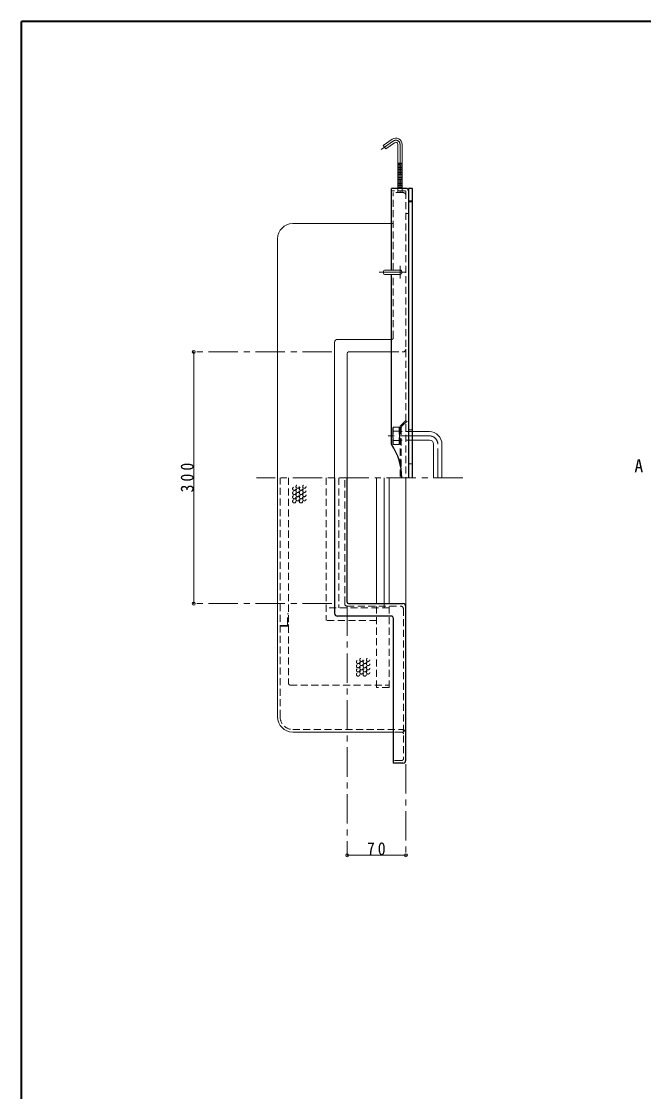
# Model space of a CAD drawing. Units: millimetres at full size, sheet at 1:7. Extents: x -1486 to 1349, y -951 to 1016.
# Drawn here: x -1486 to -744, y -259 to 1016 of the extents above; entities that cross this region are included whole.
import ezdxf
from ezdxf.enums import TextEntityAlignment as Align

# ---------------------------------------------------------------- set-up
doc = ezdxf.new("R2010")
doc.units = ezdxf.units.MM
doc.header["$LTSCALE"] = 7
doc.header["$PDMODE"] = 32
doc.header["$PDSIZE"] = 3.5
doc.linetypes.add('CHAIN1', pattern=[8, 5, -1, 1, -1])
doc.linetypes.add('DASHED1', pattern=[1.8, 1.2, -0.6])
doc.layers.add('0-0', color=4, linetype='Continuous', lineweight=9)
doc.styles.add('ＭＳ ゴシック', font='')
doc.styles.get('ＭＳ ゴシック').set_extended_font_data('MS Gothic')

msp = doc.modelspace()

# ---------------------------------------------------------------- linework, layer by layer
at = {"layer": '0-0', "color": 1, "lineweight": 40}
for p in [(-1485.961, -950.661), (1349.039, 1016.339)]:
    msp.add_line(p, (-1485.961, 1016.339), dxfattribs=at)
at = {"layer": '0-0', "linetype": 'CHAIN1'}
for p, q in [((-1042.329, 873.83), (-1057.054, 863.519)), ((-1034.461, 869.734), (-1034.461, 812.339)), ((-1026.961, 717.339), (-1059.392, 717.339)), ((-1034.461, 709.839), (-1034.461, 724.839)), ((-1115.711, 622.339), (-1280.461, 622.339)), ((-999.461, 522.339), (-1052.961, 522.339)), ((-989.461, 472.339), (-989.461, 512.339)), ((-959.461, 472.339), (-1205.461, 472.339)), ((-1115.711, 322.339), (-1280.461, 322.339)), ((-1097.461, 319.089), (-1097.461, 22.339)), ((-1027.461, 130.839), (-1027.461, 22.339))]:
    msp.add_line(p, q, dxfattribs=at)
at = {"layer": '0-0'}
for p, q in [((-1043.763, 875.878), (-1054.392, 868.435)), ((-1051.524, 864.339), (-1054.392, 868.435)), ((-1040.895, 871.782), (-1051.524, 864.339)), ((-1036.961, 869.734), (-1036.961, 817.339)), ((-1031.961, 869.734), (-1031.961, 817.339)), ((-1031.961, 847.238), (-1036.961, 847.238)), ((-1036.961, 846.368), (-1031.961, 846.776)), ((-1036.961, 845.365), (-1031.961, 845.773)), ((-1036.961, 844.361), (-1031.961, 844.77)), ((-1036.961, 843.358), (-1031.961, 843.766)), ((-1036.961, 842.355), (-1031.961, 842.763)), ((-1036.961, 841.351), (-1031.961, 841.76)), ((-1036.961, 840.348), (-1031.961, 840.756)), ((-1036.961, 839.345), (-1031.961, 839.753)), ((-1036.961, 838.341), (-1031.961, 838.75)), ((-1036.961, 837.338), (-1031.961, 837.746)), ((-1036.961, 836.335), (-1031.961, 836.743)), ((-1036.961, 835.331), (-1031.961, 835.74)), ((-1036.961, 834.328), (-1031.961, 834.736)), ((-1036.961, 833.325), (-1031.961, 833.733)), ((-1036.961, 832.321), (-1031.961, 832.73)), ((-1036.961, 831.318), (-1031.961, 831.726)), ((-1036.961, 830.315), (-1031.961, 830.723)), ((-1036.961, 829.311), (-1031.961, 829.72)), ((-1036.961, 828.308), (-1031.961, 828.716)), ((-1036.961, 827.305), (-1031.961, 827.713)), ((-1036.961, 826.301), (-1031.961, 826.71)), ((-1036.961, 825.298), (-1031.961, 825.706)), ((-1036.961, 824.295), (-1031.961, 824.703)), ((-1036.961, 823.291), (-1031.961, 823.7)), ((-1036.961, 822.288), (-1031.961, 822.696)), ((-1036.961, 821.285), (-1031.961, 821.693)), ((-1036.961, 820.281), (-1031.961, 820.69)), ((-1036.961, 819.278), (-1031.961, 819.686)), ((-1036.961, 818.275), (-1031.961, 818.683)), ((-1036.128, 817.339), (-1031.961, 817.68)), ((-1044.461, 775.339), (-1162.461, 775.339)), ((-1180.461, 472.339), (-1180.461, 757.339)), ((-1280.461, 622.339), (-1280.461, 322.339)), ((-1062.461, 472.339), (-1062.461, 322.339)), ((-1027.461, 472.339), (-1027.461, 318.839)), ((-1097.461, 22.339), (-1027.461, 22.339))]:
    msp.add_line(p, q, dxfattribs=at)
at = {"layer": '0-0', "color": 5, "lineweight": 25}
for p, q in [((-1027.461, 817.339), (-1044.461, 817.339)), ((-1044.461, 719.839), (-1044.461, 817.339)), ((-1019.461, 817.339), (-1024.461, 817.339)), ((-1024.461, 817.339), (-1024.461, 472.339)), ((-1019.461, 472.339), (-1019.461, 817.339)), ((-1044.461, 512.339), (-1044.461, 714.839)), ((-1112.461, 472.339), (-1112.461, 310.839)), ((-1097.461, 324.089), (-1097.461, 472.339)), ((-1095.711, 322.339), (-1030.961, 322.339)), ((-1044.211, 307.339), (-1108.961, 307.339)), ((-1027.461, 135.839), (-1027.461, 318.839)), ((-1042.461, 305.589), (-1042.461, 132.339)), ((-1030.961, 132.339), (-1042.461, 132.339))]:
    msp.add_line(p, q, dxfattribs=at)
at = {"layer": '0-0', "linetype": 'DASHED1'}
for p, q in [((-1036.961, 817.339), (-1036.961, 812.339)), ((-1031.961, 817.339), (-1031.961, 812.339)), ((-1030.961, 812.339), (-1042.461, 812.339)), ((-1042.461, 719.839), (-1042.461, 812.339)), ((-1019.961, 801.339), (-1024.461, 801.339)), ((-1019.961, 801.339), (-1019.961, 472.339)), ((-1044.461, 775.339), (-1042.461, 775.339)), ((-1042.461, 639.089), (-1042.461, 714.839)), ((-1044.211, 637.339), (-1044.461, 637.339)), ((-1044.461, 622.339), (-1030.961, 622.339)), ((-1033.582, 534.718), (-1024.461, 543.839)), ((-1032.082, 534.097), (-1024.461, 541.718)), ((-1042.461, 532.839), (-1042.961, 531.339)), ((-1042.961, 531.339), (-1042.961, 513.339)), ((-1042.961, 531.339), (-1042.461, 527.839)), ((-1035.461, 532.839), (-1042.461, 532.839)), ((-1042.461, 532.839), (-1042.461, 511.839)), ((-1035.461, 527.839), (-1042.461, 527.839)), ((-1035.461, 532.839), (-1035.461, 511.839)), ((-1034.961, 531.339), (-1034.961, 513.339)), ((-1019.461, 527.339), (-1034.961, 527.339)), ((-1034.461, 532.597), (-1034.461, 472.339)), ((-1032.961, 528.339), (-1034.461, 528.339)), ((-1032.961, 531.975), (-1032.961, 472.339)), ((-1019.961, 529.339), (-1024.461, 529.339)), ((-1042.461, 511.839), (-1042.961, 513.339)), ((-1035.461, 516.839), (-1042.461, 516.839)), ((-1035.461, 511.839), (-1042.461, 511.839)), ((-1034.961, 522.339), (-1035.461, 516.839)), ((-1035.461, 516.839), (-1034.961, 513.339)), ((-1034.961, 513.339), (-1035.461, 511.839)), ((-1019.461, 517.339), (-1034.961, 517.339)), ((-1032.961, 516.339), (-1034.461, 516.339)), ((-1019.961, 488.922), (-1024.461, 488.922)), ((-1177.461, 187.339), (-1177.461, 472.339)), ((-1167.461, 472.339), (-1167.461, 227.339)), ((-1122.461, 472.339), (-1122.461, 302.339)), ((-1107.461, 472.339), (-1107.461, 317.339)), ((-1062.461, 222.339), (-1062.461, 322.339)), ((-1053.461, 317.339), (-1053.461, 322.339)), ((-1047.461, 222.339), (-1047.461, 322.339)), ((-1168.461, 297.339), (-1168.461, 310.339)), ((-1167.461, 310.339), (-1168.461, 310.339)), ((-1047.461, 317.339), (-1122.461, 317.339)), ((-1169.461, 296.339), (-1177.461, 296.339)), ((-1169.461, 295.339), (-1177.461, 295.339)), ((-1062.461, 302.339), (-1122.461, 302.339)), ((-1165.461, 225.339), (-1047.461, 225.339)), ((-1047.461, 222.339), (-1062.461, 222.339)), ((-1162.461, 172.339), (-1032.461, 172.339)), ((-1032.461, 169.339), (-1042.461, 169.339))]:
    msp.add_line(p, q, dxfattribs=at)
at = {"layer": '0-0', "color": 7, "linetype": 'DASHED1', "lineweight": 18}
for p, q in [((-1028.461, 814.339), (-1044.461, 814.339)), ((-1027.461, 813.339), (-1027.461, 472.339)), ((-1019.461, 802.339), (-1024.461, 802.339)), ((-1024.461, 787.339), (-1027.461, 787.339)), ((-1100.461, 322.339), (-1100.461, 472.339)), ((-1097.461, 319.339), (-1033.461, 319.339)), ((-1030.461, 316.339), (-1030.461, 137.339)), ((-1032.461, 135.339), (-1042.461, 135.339))]:
    msp.add_line(p, q, dxfattribs=at)
at = {"layer": '0-0', "color": 7, "lineweight": 18}
for p, q in [((-1034.461, 719.839), (-1052.958, 719.839)), ((-1034.461, 714.839), (-1052.958, 714.839)), ((-1112.461, 472.339), (-1112.461, 633.839)), ((-1044.461, 637.339), (-1108.961, 637.339)), ((-1097.461, 472.339), (-1097.461, 620.589)), ((-1044.461, 622.339), (-1095.711, 622.339)), ((-1019.461, 527.339), (-999.461, 527.339)), ((-1019.461, 517.339), (-999.461, 517.339)), ((-994.461, 472.339), (-994.461, 512.339)), ((-984.461, 472.339), (-984.461, 512.339)), ((-1180.461, 187.339), (-1180.461, 472.339)), ((-1053.461, 322.339), (-1053.461, 472.339)), ((-1047.461, 472.339), (-1047.461, 322.339)), ((-1042.461, 169.339), (-1162.461, 169.339))]:
    msp.add_line(p, q, dxfattribs=at)
at = {"layer": '0-0', "linetype": 'DASHED1'}
for points in [[(-1042.461, 527.839), (-1042.961, 522.339), (-1042.461, 516.839), (-1042.961, 513.339)], [(-1035.461, 532.839), (-1034.961, 531.339), (-1035.461, 527.839), (-1034.961, 522.339)]]:
    msp.add_lwpolyline(points, dxfattribs=at)
for centre in [(-1160.568, 459.336), (-1156.568, 461.836), (-1152.568, 459.336), (-1148.568, 461.836), (-1160.568, 454.336), (-1160.568, 449.336), (-1156.568, 456.836), (-1156.568, 451.836), (-1156.568, 446.836), (-1152.568, 454.336), (-1152.568, 449.336), (-1148.568, 456.836), (-1148.568, 451.836), (-1148.568, 446.836), (-1160.568, 444.336), (-1152.568, 444.336), (-1080.484, 255.421), (-1072.484, 255.421), (-1084.484, 252.921), (-1084.484, 247.921), (-1084.484, 242.921), (-1080.484, 250.421), (-1080.484, 245.421), (-1080.484, 240.421), (-1076.484, 252.921), (-1076.484, 247.921), (-1076.484, 242.921), (-1072.484, 250.421), (-1072.484, 245.421), (-1072.484, 240.421), (-1084.484, 237.921), (-1076.484, 237.921)]:
    msp.add_circle(centre, 2, dxfattribs=at)
at = {"layer": '0-0'}
for centre, radius, start, end in [((-1039.461, 869.734), 7.5, 0, 125), ((-1039.461, 869.734), 2.5, 0, 125), ((-1162.461, 757.339), 18, 90, 180)]:
    msp.add_arc(centre, radius, start, end, dxfattribs=at)
at = {"layer": '0-0', "linetype": 'CHAIN1'}
for centre, radius, end in [((-1039.461, 869.734), 5, 125), ((-999.461, 512.339), 10, 90)]:
    msp.add_arc(centre, radius, 0, end, dxfattribs=at)
at = {"layer": '0-0', "color": 5, "lineweight": 25}
for centre, radius, start, end in [((-1027.461, 814.339), 3, 0, 90), ((-1105.128, 472.339), 72.667, 0, 33.39849), ((-1095.711, 324.089), 1.75, 180, 270), ((-1030.961, 318.839), 3.5, 0, 90), ((-1108.961, 310.839), 3.5, 180, 270), ((-1044.211, 305.589), 1.75, 0, 90), ((-1030.961, 135.839), 3.5, 270, 0)]:
    msp.add_arc(centre, radius, start, end, dxfattribs=at)
at = {"layer": '0-0', "linetype": 'DASHED1'}
for centre, radius, start, end in [((-1030.961, 808.839), 3.5, 0, 90), ((-1044.211, 639.089), 1.75, 270, 0), ((-1030.961, 625.839), 3.5, 270, 0), ((-1031.461, 532.597), 3, 135, 180), ((-1029.961, 531.975), 3, 135, 180), ((-1169.461, 297.339), 1, 270, 0), ((-1169.461, 297.339), 2, 270, 0), ((-1165.461, 227.339), 2, 180, 270), ((-1162.461, 187.339), 15, 180, 270), ((-1032.461, 167.339), 5, 0, 90), ((-1032.461, 167.339), 2, 0, 90)]:
    msp.add_arc(centre, radius, start, end, dxfattribs=at)
at = {"layer": '0-0', "color": 7, "linetype": 'DASHED1', "lineweight": 18}
for centre, radius, start, end in [((-1028.461, 813.339), 1, 0, 90), ((-1097.461, 322.339), 3, 180, 270), ((-1033.461, 316.339), 3, 0, 90), ((-1032.461, 137.339), 2, 270, 0)]:
    msp.add_arc(centre, radius, start, end, dxfattribs=at)
at = {"layer": '0-0', "color": 7, "lineweight": 18}
for centre, radius, start, end in [((-1034.461, 717.339), 2.5, 270, 90), ((-1108.961, 633.839), 3.5, 90, 180), ((-1095.711, 620.589), 1.75, 90, 180), ((-999.461, 512.339), 15, 0, 90), ((-999.461, 512.339), 5, 0, 90), ((-1162.461, 187.339), 18, 180, 270)]:
    msp.add_arc(centre, radius, start, end, dxfattribs=at)
msp.add_ellipse((-1052.948, 717.339), major_axis=(0, -2.5), ratio=0.57, start_param=3.14159265, end_param=6.28318531, dxfattribs=at)
at = {"layer": '0-0'}
for p in [(-1280.461, 622.339), (-1280.461, 322.339), (-1097.461, 22.339), (-1027.461, 22.339)]:
    msp.add_point(p, dxfattribs=at)

# ---------------------------------------------------------------- texts
at = {"layer": '0-0', "color": 7, "style": 'ＭＳ ゴシック'}
msp.add_text('A', height=15.4, dxfattribs=at).set_placement((-754.961, 474.339), align=Align.BOTTOM_LEFT)
at = {"layer": '0-0', "color": 7, "insert": (-1280.461, 454.839), "char_height": 15.4, "attachment_point": 7, "rotation": 90, "style": 'ＭＳ ゴシック'}
msp.add_mtext('\\T1.38;\\W0.9;300', dxfattribs=at)
at = {"layer": '0-0', "color": 7, "insert": (-1073.836, 22.339), "char_height": 15.4, "attachment_point": 7, "style": 'ＭＳ ゴシック'}
msp.add_mtext('\\T1.36;\\W0.9;70', dxfattribs=at)

doc.saveas('drawing.dxf')
